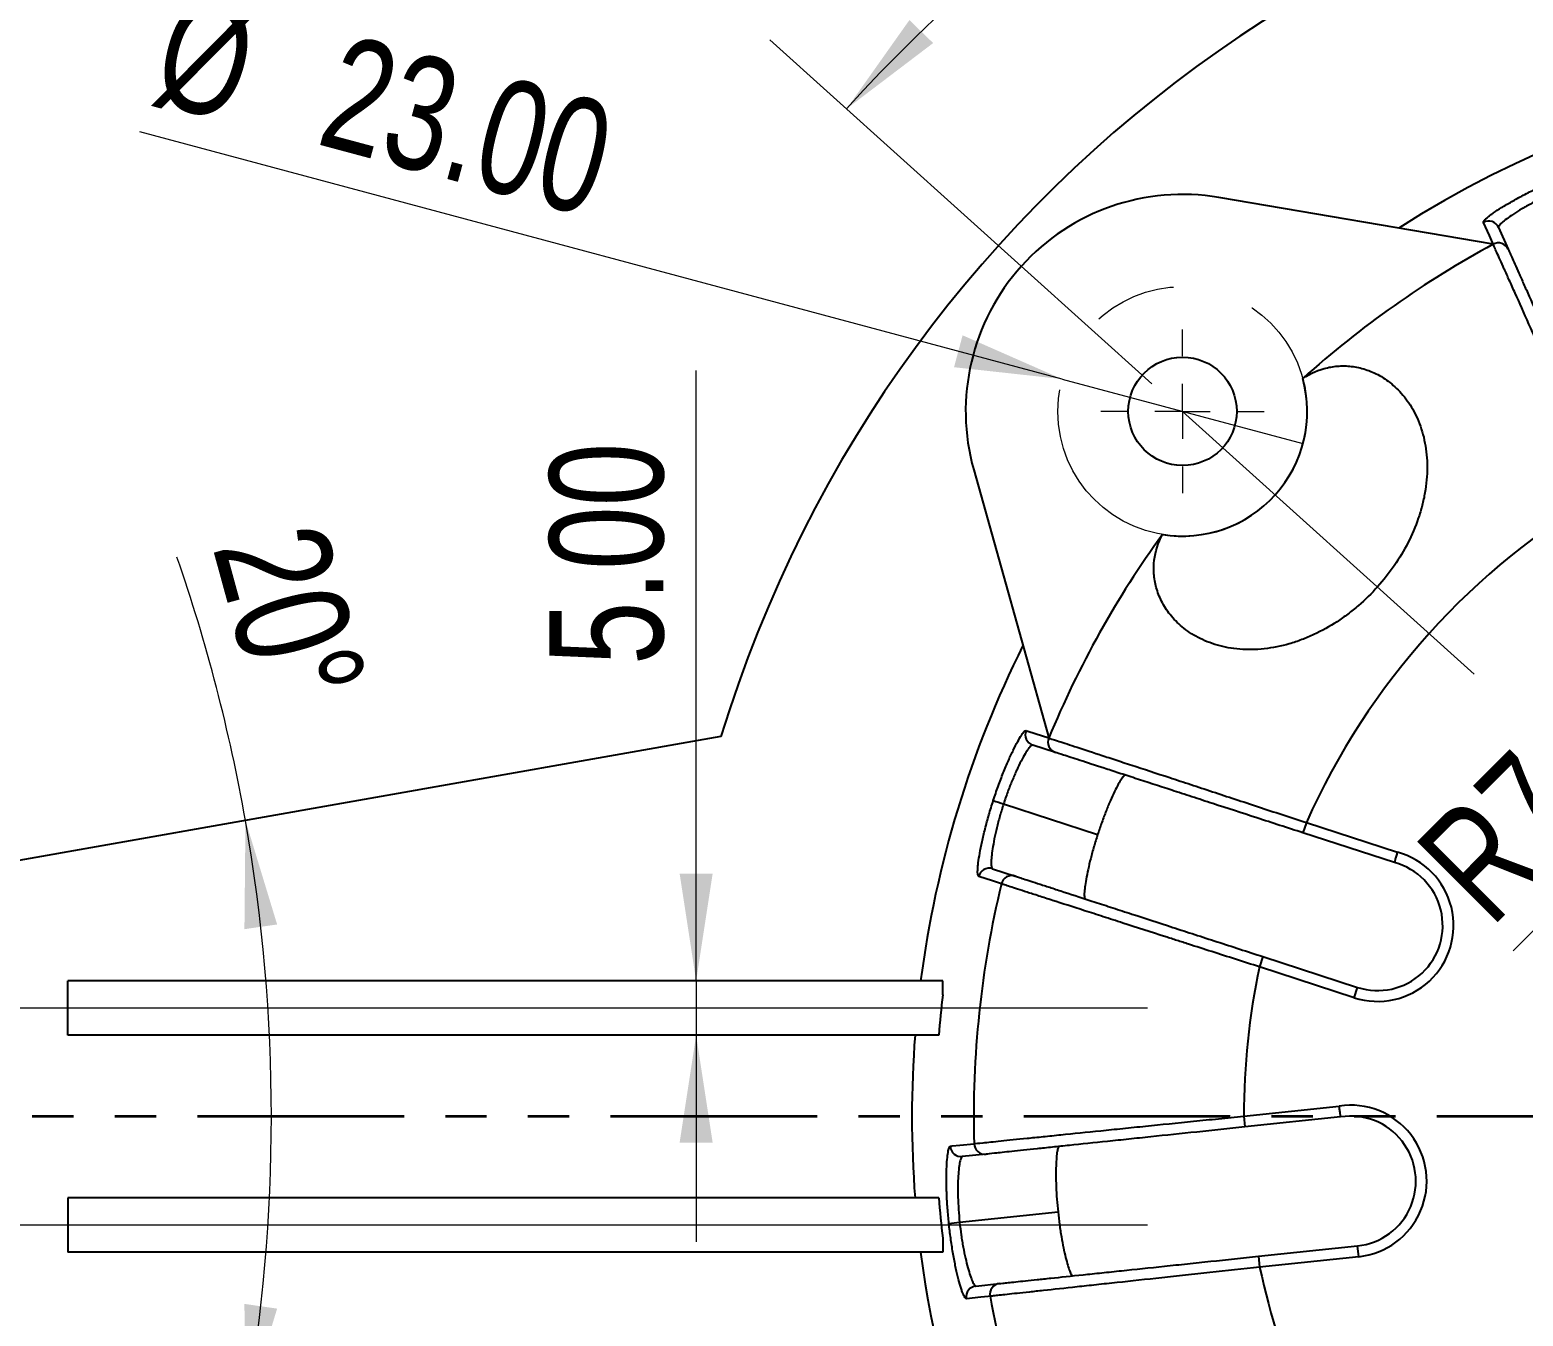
# Model space of a CAD drawing. Header units: millimetres. Extents: x 2 to 418, y 2 to 295.
# Drawn here: x 72.16 to 118.06, y 206.62 to 246.15 of the extents above; entities that cross this region are included whole.
import ezdxf

# ---------------------------------------------------------------- set-up
doc = ezdxf.new("R2010")
doc.units = ezdxf.units.MM
doc.linetypes.add('CENTERX2', pattern=[20.32, 12.7, -2.54, 2.54, -2.54])
doc.linetypes.add('PHANTOM', pattern=[12.7, 6.35, -1.27, 1.27, -1.27, 1.27, -1.27])
doc.styles.add('SLDTEXTSTYLE0', font='TXT', dxfattribs={"width": 0.75})
doc.dimstyles.new('SLDDIMSTYLE0', dxfattribs={"dimtxt": 3.5, "dimasz": 3.302, "dimexe": 0, "dimexo": 0.0625, "dimgap": 0.875, "dimtad": 1, "dimdec": 4, "dimlfac": 3, "dimzin": 12, "dimdsep": 46, "dimtxsty": 'SLDTEXTSTYLE0', "dimsah": 1, "dimcen": 0.09, "dimazin": 3, "dimtfac": 1, "dimtofl": 0, "dimtmove": 0, "dimatfit": 3, "dimfxl": 0, "dimfrac": 2, "dimtolj": 1, "dimtzin": 12, "dimarcsym": 0})
doc.dimstyles.new('SLDDIMSTYLE1', dxfattribs={"dimtxt": 3.5, "dimasz": 3.302, "dimexe": 0, "dimexo": 0.0625, "dimgap": 0.875, "dimtad": 1, "dimlfac": 3, "dimrnd": 1e-09, "dimzin": 4, "dimdsep": 46, "dimtxsty": 'SLDTEXTSTYLE0', "dimblk1": 'NONE', "dimsah": 1, "dimcen": 0, "dimadec": 0, "dimazin": 1, "dimtfac": 1, "dimtmove": 0, "dimatfit": 3, "dimldrblk": 'NONE', "dimfxl": 0, "dimfrac": 2, "dimtolj": 1, "dimtzin": 12, "dimarcsym": 0})
doc.dimstyles.new('SLDDIMSTYLE2', dxfattribs={"dimtxt": 3.5, "dimasz": 3.302, "dimexe": 0, "dimexo": 0.0625, "dimgap": 0.875, "dimtad": 1, "dimlfac": 3, "dimrnd": 1e-09, "dimzin": 4, "dimdsep": 46, "dimtxsty": 'SLDTEXTSTYLE0', "dimsah": 1, "dimcen": 0.09, "dimadec": 0, "dimazin": 1, "dimtfac": 1, "dimtofl": 0, "dimtmove": 0, "dimatfit": 3, "dimfxl": 0, "dimfrac": 2, "dimtolj": 1, "dimtzin": 12, "dimarcsym": 0})
doc.dimstyles.new('SLDDIMSTYLE4', dxfattribs={"dimtxt": 3.5, "dimasz": 3.302, "dimexe": 0, "dimexo": 0.0625, "dimgap": 0.875, "dimtad": 1, "dimlfac": 3, "dimrnd": 1e-09, "dimzin": 4, "dimdsep": 46, "dimtxsty": 'SLDTEXTSTYLE0', "dimsah": 1, "dimcen": 0, "dimadec": 0, "dimazin": 1, "dimtfac": 1, "dimtofl": 0, "dimtmove": 0, "dimatfit": 3, "dimfxl": 0, "dimfrac": 2, "dimtolj": 1, "dimtzin": 12, "dimarcsym": 0})
doc.dimstyles.new('SLDDIMSTYLE5', dxfattribs={"dimtxt": 3.5, "dimasz": 3.302, "dimexe": 0, "dimexo": 0.0625, "dimgap": 0.875, "dimtad": 1, "dimlfac": 3, "dimrnd": 1e-09, "dimzin": 4, "dimdsep": 46, "dimtxsty": 'SLDTEXTSTYLE0', "dimsah": 1, "dimcen": 0.09, "dimadec": 0, "dimazin": 1, "dimtfac": 1, "dimtmove": 0, "dimatfit": 0, "dimfxl": 0, "dimfrac": 2, "dimtolj": 1, "dimtzin": 12, "dimarcsym": 0})

# ---------------------------------------------------------------- blocks, each defined once
blk = doc.blocks.new('_D')
at = {"color": 7, "linetype": 'Continuous', "lineweight": 0}
for p, q in [((106.65, 235.276), (94.908, 245.848)), ((163.673, 223.155), (178.7, 228.038))]:
    blk.add_line(p, q, dxfattribs=at)
at = {"color": 7, "linetype": 'Continuous', "lineweight": 18}
blk.add_arc((131.662, 212.754), 46.283, 18, 138, dxfattribs=at)
for points in [[(97.267, 243.724), (99.928, 245.744), (99.198, 246.45)], [(175.68, 227.056), (175.026, 230.333), (174.072, 229.984)]]:
    blk.add_solid(points, dxfattribs=at)
at = {"color": 7, "linetype": 'Continuous', "lineweight": 18, "insert": (164.789, 251.56), "char_height": 3.5, "attachment_point": 1, "rotation": 314.1021, "style": 'SLDTEXTSTYLE0'}
blk.add_mtext('120°', dxfattribs=at)
blk = doc.blocks.new('_D_1')
at = {"color": 7, "linetype": 'Continuous', "lineweight": 0}
for p, q in [((131.662, 200.304), (131.662, 158.255)), ((124.665, 179.832), (120.331, 159.446))]:
    blk.add_line(p, q, dxfattribs=at)
at = {"color": 7, "linetype": 'Continuous', "lineweight": 18}
for start, end in [(250.9228, 258), (258, 270), (270, 277.0772)]:
    blk.add_arc((131.662, 212.754), 51.325, start, end, dxfattribs=at)
for points in [[(120.991, 162.551), (117.907, 163.834), (117.664, 162.848)], [(131.662, 161.43), (134.979, 161.028), (134.946, 162.043)]]:
    blk.add_solid(points, dxfattribs=at)
at = {"color": 7, "linetype": 'Continuous', "lineweight": 18, "insert": (123.616, 166.504), "char_height": 3.5, "attachment_point": 1, "rotation": 354.4299, "style": 'SLDTEXTSTYLE0'}
blk.add_mtext('12°', dxfattribs=at)
blk = doc.blocks.new('_D_3')
at = {"color": 7, "linetype": 'Continuous', "lineweight": 0}
for q in [(75.545, 243.013), (111.296, 233.434)]:
    blk.add_line((103.891, 235.418), q, dxfattribs=at)
at = {"color": 7, "linetype": 'Continuous', "lineweight": 18}
blk.add_solid([(103.891, 235.418), (100.833, 236.763), (100.57, 235.782)], dxfattribs=at)
at = {"color": 7, "linetype": 'Continuous', "lineweight": 18, "char_height": 3.5, "attachment_point": 1, "rotation": 345, "style": 'SLDTEXTSTYLE0'}
for s, insert in [('%%c', (76.708, 247.354)), ('23.00', (81.82, 246.04))]:
    blk.add_mtext(s, dxfattribs=dict(at, insert=insert))
blk = doc.blocks.new('_None')
blk = doc.blocks.new('_D_6')
at = {"color": 7, "linetype": 'Continuous', "lineweight": 0}
for q in [(131.662, 231.754), (117.754, 217.845)]:
    blk.add_line((130.013, 230.104), q, dxfattribs=at)
at = {"color": 7, "linetype": 'Continuous', "lineweight": 18}
blk.add_solid([(130.013, 230.104), (127.318, 228.129), (128.037, 227.41)], dxfattribs=at)
at = {"color": 7, "linetype": 'Continuous', "lineweight": 18, "insert": (114.601, 220.998), "char_height": 3.5, "attachment_point": 1, "rotation": 45, "style": 'SLDTEXTSTYLE0'}
blk.add_mtext('R7.00', dxfattribs=at)
blk = doc.blocks.new('_D_8')
at = {"color": 7, "linetype": 'Continuous', "lineweight": 18}
for start, end in [(10, 19.1575), (350, 10)]:
    blk.add_arc((27.187, 212.754), 52.396, start, end, dxfattribs=at)
for points in [[(78.788, 221.853), (78.756, 218.512), (79.761, 218.657)], [(78.788, 203.656), (79.761, 206.851), (78.756, 206.996)]]:
    blk.add_solid(points, dxfattribs=at)
at = {"color": 7, "linetype": 'Continuous', "lineweight": 18, "insert": (81.145, 231.179), "char_height": 3.5, "attachment_point": 1, "rotation": 285.3148, "style": 'SLDTEXTSTYLE0'}
blk.add_mtext('20°', dxfattribs=at)
blk = doc.blocks.new('_D_9')
at = {"color": 7, "linetype": 'Continuous', "lineweight": 0}
for q in [(131.662, 212.754), (76.062, 168.284)]:
    blk.add_line((100.425, 187.77), q, dxfattribs=at)
at = {"color": 7, "linetype": 'Continuous', "lineweight": 18}
blk.add_solid([(100.425, 187.77), (97.529, 186.104), (98.164, 185.311)], dxfattribs=at)
at = {"color": 7, "linetype": 'Continuous', "lineweight": 18, "insert": (73.246, 171.805), "char_height": 3.5, "attachment_point": 1, "rotation": 38.6535, "style": 'SLDTEXTSTYLE0'}
blk.add_mtext('R120.00', dxfattribs=at)
blk = doc.blocks.new('_D_10')
at = {"color": 7, "linetype": 'Continuous', "lineweight": 0}
for p, q in [((92.642, 216.921), (92.642, 235.679)), ((92.642, 216.921), (92.642, 215.254)), ((92.642, 215.254), (92.642, 208.904))]:
    blk.add_line(p, q, dxfattribs=at)
at = {"color": 7, "linetype": 'Continuous', "lineweight": 18}
for points in [[(92.642, 216.921), (93.15, 220.223), (92.134, 220.223)], [(92.642, 215.254), (92.134, 211.952), (93.15, 211.952)]]:
    blk.add_solid(points, dxfattribs=at)
at = {"color": 7, "linetype": 'Continuous', "lineweight": 18, "insert": (88.13, 226.628), "char_height": 3.5, "attachment_point": 1, "rotation": 90, "style": 'SLDTEXTSTYLE0'}
blk.add_mtext('5.00', dxfattribs=at)
blk = doc.blocks.new('_D_11')
at = {"color": 7, "linetype": 'Continuous', "lineweight": 0}
for p, q in [((64.996, 207.304), (64.996, 151.174)), ((131.662, 200.304), (131.662, 151.174)), ((64.996, 154.349), (131.662, 154.349))]:
    blk.add_line(p, q, dxfattribs=at)
at = {"color": 7, "linetype": 'Continuous', "lineweight": 18}
for points in [[(64.996, 154.349), (68.298, 153.841), (68.298, 154.857)], [(131.662, 154.349), (128.36, 154.857), (128.36, 153.841)]]:
    blk.add_solid(points, dxfattribs=at)
at = {"color": 7, "linetype": 'Continuous', "lineweight": 18, "insert": (80.815, 158.861), "char_height": 3.5, "attachment_point": 1, "style": 'SLDTEXTSTYLE0'}
blk.add_mtext('200.00', dxfattribs=at)
blk = doc.blocks.new('SW_CENTERMARKSYMBOL_1')
at = {"color": 0, "linetype": 'Continuous', "lineweight": 18}
for p, q in [((0, 1.693), (0, 2.513)), ((0, 0), (0, 0.847)), ((-1.693, 0), (-2.513, 0)), ((0, 0), (-0.847, 0)), ((0, 0), (0, -0.847)), ((0, 0), (0.847, 0)), ((1.693, 0), (2.513, 0)), ((0, -1.693), (0, -2.513))]:
    blk.add_line(p, q, dxfattribs=at)

msp = doc.modelspace()

# ---------------------------------------------------------------- linework, layer by layer
at = {"color": 7, "linetype": 'Continuous', "lineweight": 25}
for p, q in [((117.14436, 239.562409), (108.712528, 240.997935)), ((117.308504, 240.076439), (117.607006, 239.405992)), ((101.174127, 232.627358), (103.482464, 224.387963)), ((93.404438, 224.430069), (64.995761, 219.420853)), ((103.686395, 223.944229), (102.988424, 224.171014)), ((102.09333, 222.361768), (104.985134, 221.422164)), ((111.399866, 221.788458), (111.29686, 221.471439)), ((111.399866, 221.788458), (114.205708, 220.876784)), ((114.110633, 220.557189), (111.29686, 221.471439)), ((101.753387, 220.369298), (102.451363, 220.142512)), ((110.0619, 217.669698), (109.958895, 217.35268)), ((110.0619, 217.669698), (112.974319, 216.723396)), ((112.871314, 216.406377), (109.958895, 217.35268)), ((73.329094, 215.254186), (73.329094, 216.920853)), ((100.225059, 216.920853), (73.329094, 216.920853)), ((100.225059, 216.491172), (100.225059, 216.920853)), ((112.871314, 216.406377), (112.974319, 216.723396)), ((100.099169, 215.254186), (73.329094, 215.254186)), ((109.477087, 212.765878), (112.411163, 213.074262)), ((109.477087, 212.765878), (109.51193, 212.434371)), ((112.454299, 212.743626), (109.51193, 212.434371)), ((101.55365, 211.597922), (100.82378, 211.521209)), ((73.329094, 210.254186), (73.329094, 208.58752)), ((100.099169, 210.254186), (73.329094, 210.254186)), ((100.741957, 209.504314), (103.765923, 209.822145)), ((100.225059, 209.0172), (100.225059, 208.58752)), ((100.225059, 208.58752), (73.329094, 208.58752)), ((109.930045, 208.459004), (112.975568, 208.779102)), ((109.930045, 208.459004), (109.964888, 208.127497)), ((113.010411, 208.447594), (109.964888, 208.127497)), ((113.010411, 208.447594), (112.975568, 208.779102)), ((101.241814, 207.545834), (101.97169, 207.622547))]:
    msp.add_line(p, q, dxfattribs=at)
at = {"color": 7, "linetype": 'CENTERX2', "lineweight": 18}
msp.add_line((131.662427, 212.754186), (107.593623, 234.425835), dxfattribs=at)
at = {"color": 7, "linetype": 'CENTERX2', "lineweight": 18, "ltscale": 16.666667}
for p, q in [((106.512114, 216.08752), (66.979094, 216.08752)), ((106.512114, 209.420853), (66.979094, 209.420853))]:
    msp.add_line(p, q, dxfattribs=at)
at = {"color": 7, "linetype": 'PHANTOM', "lineweight": 35}
msp.add_line((185.262427, 212.759899), (44.729094, 212.759899), dxfattribs=at)
at = {"color": 7, "linetype": 'Continuous', "lineweight": 25, "flags": 128}
for points in [[(117.14436, 239.562409), (117.1207, 239.615671), (117.026062, 239.828713), (116.846395, 240.233146)], [(102.78426, 224.614184), (102.839695, 224.596222), (103.061442, 224.524372), (103.482464, 224.387963)], [(102.025552, 219.903362), (101.970139, 219.921419), (101.748493, 219.993642), (101.327719, 220.130742)], [(100.457013, 211.843025), (100.514962, 211.849163), (100.746762, 211.873718), (101.186867, 211.920347)], [(101.679963, 207.23088), (101.621996, 207.224837), (101.390137, 207.200665), (100.949977, 207.154768)]]:
    msp.add_lwpolyline(points, dxfattribs=at)
at = {"color": 7, "linetype": 'CENTERX2', "lineweight": 18}
msp.add_circle((107.593623, 234.425835), 3.833333, dxfattribs=at)
at = {"color": 7, "linetype": 'Continuous', "lineweight": 25}
msp.add_circle((107.593623, 234.425835), 1.666667, dxfattribs=at)
for centre, radius, start, end in [((131.662427, 212.754186), 40, 295.1983552, 163.0284348), ((131.662427, 212.754186), 32.387771, 33.4604216, 122.5425016), ((107.593623, 234.425835), 6.666667, 80.3379921, 195.6506691), ((117.004757, 239.940432), 0.332807, 24.1211747, 118.4138849), ((131.662427, 212.754186), 30.486966, 118.437883, 131.9273908), ((117.303257, 239.269982), 0.332809, 24.1214793, 118.5185502), ((107.593623, 234.425835), 3.833333, 260.7170022, 15.2829978), ((131.662427, 212.754186), 22.185343, 120.0372228, 155.9698053), ((131.662427, 212.754186), 30.486966, 144.0726092, 157.5672745), ((131.662427, 212.754186), 32.387771, 153.4604216, 172.6084478), ((103.091936, 224.487314), 0.332807, 157.5911173, 251.8788398), ((103.78991, 224.260531), 0.332809, 157.4865741, 251.8785356), ((124.960074, 293.275662), 74.509518, 251.87232541, 252.12767448), ((113.592353, 218.625509), 2.333333, 252, 74.7597894), ((101.651214, 220.052563), 0.332807, 72.1211747, 166.4138849), ((113.592353, 218.625509), 2, 252, 74.9809613), ((131.662427, 212.754186), 30.486966, 166.437883, 181.5672745), ((102.349191, 219.825774), 0.332809, 72.1214793, 166.5185502), ((131.662427, 212.754186), 22.185343, 168.0372228, 179.9698053), ((131.662427, 212.754186), 32.387771, 175.5729564, 184.4270436), ((112.766511, 210.768145), 2.333333, 276, 98.7597894), ((112.766511, 210.768145), 2, 276, 98.9809613), ((100.789692, 211.852266), 0.332807, 181.5911173, 275.8788398), ((101.519564, 211.928981), 0.332809, 181.4865741, 275.8785356), ((92.788488, 283.588122), 74.509518, 275.87232541, 276.12767448), ((131.662427, 212.754186), 32.387771, 187.3915522, 242.5425016), ((131.662427, 212.754186), 22.185343, 192.0372228, 203.9698053), ((101.277302, 207.214925), 0.332807, 96.1211747, 190.4138849), ((102.00718, 207.291636), 0.332809, 96.1214793, 190.5185502), ((131.662427, 212.754186), 30.486966, 190.437883, 205.5672745)]:
    msp.add_arc(centre, radius, start, end, dxfattribs=at)
for start_param, end_param in [(3.020033047, 3.060381588), (3.222803719, 3.26315226)]:
    msp.add_ellipse((130.826737, 212.754186), major_axis=(30.829175, 0), ratio=0.999632534, start_param=start_param, end_param=end_param, dxfattribs=at)
for points, knots in [([(116.846395, 240.233146), (116.840878, 240.245565), (116.849045, 240.265186), (116.88157, 240.305166), (116.895852, 240.320277), (116.930654, 240.353404), (116.971778, 240.389558), (117.025363, 240.431555), (117.085273, 240.476448), (117.118582, 240.500474), (117.226976, 240.575962), (117.30978, 240.630375), (117.496131, 240.746567), (117.600964, 240.809056), (117.824584, 240.936468), (117.94361, 241.001607), (118.133234, 241.101123), (118.198658, 241.134774), (118.330863, 241.20139), (118.397781, 241.234433), (118.600949, 241.332734), (118.739594, 241.397166), (118.881601, 241.460391)], [0, 0, 0, 0, 0.125, 0.125, 0.1875, 0.1875, 0.25, 0.3125, 0.3125, 0.375, 0.375, 0.5, 0.5, 0.625, 0.625, 0.75, 0.75, 0.8125, 0.8125, 0.875, 0.875, 1, 1, 1, 1]), ([(119.016664, 241.157035), (118.895406, 241.103047), (118.777249, 241.047714), (118.604426, 240.962867), (118.547557, 240.934276), (118.435317, 240.8765), (118.379857, 240.847258), (118.219389, 240.760656), (118.11897, 240.703763), (117.930843, 240.592114), (117.843017, 240.53721), (117.687437, 240.434807), (117.618578, 240.386674), (117.498872, 240.297267), (117.449342, 240.256944), (117.371813, 240.186706), (117.343351, 240.15636), (117.308932, 240.107297), (117.303008, 240.088784), (117.308504, 240.076439)], [0, 0, 0, 0, 0.125, 0.125, 0.1875, 0.1875, 0.25, 0.25, 0.375, 0.375, 0.5, 0.5, 0.625, 0.625, 0.75, 0.75, 0.875, 0.875, 1, 1, 1, 1]), ([(120.557276, 231.960047), (120.343492, 232.434854), (120.133184, 232.902296), (119.822686, 233.592829), (119.720019, 233.821224), (119.567286, 234.161088), (119.516586, 234.273921), (119.415617, 234.498659), (119.36536, 234.610536), (119.117784, 235.161729), (118.929359, 235.581442), (118.660804, 236.179853), (118.573647, 236.374097), (118.446548, 236.657408), (118.404681, 236.750739), (118.322867, 236.933136), (118.2829, 237.022246), (118.08768, 237.457534), (117.946158, 237.77319), (117.755693, 238.198087), (117.695816, 238.331679), (117.58384, 238.581528), (117.532531, 238.696023), (117.392181, 239.009234), (117.316601, 239.177929), (117.230515, 239.370085), (117.206348, 239.424032), (117.167953, 239.509741), (117.153664, 239.541639), (117.14436, 239.562409)], [0, 0, 0, 0, 0.125, 0.125, 0.1875, 0.1875, 0.21875, 0.21875, 0.25, 0.25, 0.375, 0.375, 0.4375, 0.4375, 0.46875, 0.46875, 0.5, 0.5, 0.625, 0.625, 0.6875, 0.6875, 0.75, 0.75, 0.875, 0.875, 0.9375, 0.9375, 1, 1, 1, 1]), ([(117.607006, 239.405992), (117.615896, 239.386024), (117.629512, 239.355442), (117.666145, 239.273164), (117.689232, 239.221309), (117.771458, 239.036628), (117.843654, 238.874473), (117.977709, 238.573379), (118.026715, 238.46331), (118.133659, 238.22311), (118.190843, 238.094673), (118.372723, 237.686163), (118.507847, 237.38267), (118.694192, 236.964134), (118.732339, 236.878452), (118.810424, 236.703071), (118.85038, 236.613329), (118.971668, 236.340912), (119.054827, 236.154132), (119.311025, 235.578704), (119.490724, 235.175092), (119.773934, 234.538993), (119.870669, 234.321721), (120.06471, 233.885898), (120.162513, 233.666229), (120.458226, 233.002048), (120.65842, 232.552404), (120.861791, 232.095626)], [0, 0, 0, 0, 0.0625, 0.0625, 0.125, 0.125, 0.25, 0.25, 0.3125, 0.3125, 0.375, 0.375, 0.5, 0.5, 0.53125, 0.53125, 0.5625, 0.5625, 0.625, 0.625, 0.75, 0.75, 0.8125, 0.8125, 0.875, 0.875, 1, 1, 1, 1]), ([(111.291393, 235.436251), (111.530616, 235.595546), (111.782137, 235.706143), (112.182887, 235.798679), (112.320266, 235.81711), (112.531993, 235.824272), (112.603472, 235.823206), (112.746708, 235.81393), (112.818647, 235.805731), (113.035168, 235.770055), (113.180474, 235.731569), (113.398504, 235.649068), (113.471188, 235.617422), (113.616266, 235.545135), (113.688925, 235.504319), (113.90371, 235.368406), (114.042371, 235.260302), (114.24036, 235.068762), (114.304677, 234.999998), (114.429217, 234.851801), (114.48972, 234.771942), (114.661471, 234.518052), (114.762563, 234.330881), (114.889358, 234.021652), (114.927464, 233.913814), (114.99426, 233.688124), (115.022444, 233.571864), (115.090381, 233.215736), (115.113893, 232.967537), (115.114198, 232.580597), (115.108358, 232.44887), (115.085179, 232.186691), (115.067874, 232.055525), (115.022211, 231.793269), (114.993853, 231.66218), (114.926278, 231.400285), (114.886858, 231.268968), (114.754631, 230.881936), (114.647772, 230.631649), (114.400094, 230.145657), (114.259007, 229.909592), (113.9443, 229.453724), (113.773597, 229.238019), (113.406759, 228.829905), (113.210621, 228.637497), (112.896547, 228.367086), (112.788461, 228.28001), (112.568932, 228.114828), (112.457082, 228.036357), (112.115319, 227.813399), (111.879229, 227.681275), (111.512251, 227.509846), (111.387775, 227.457184), (111.134326, 227.361472), (111.005184, 227.318451), (110.619682, 227.207341), (110.362452, 227.155971), (109.977932, 227.114074), (109.849187, 227.105997), (109.59699, 227.102049), (109.473667, 227.106083), (109.11223, 227.135132), (108.882611, 227.177022), (108.447861, 227.302031), (108.249674, 227.383122), (107.979658, 227.525929), (107.894138, 227.577116), (107.731798, 227.685914), (107.655432, 227.743264), (107.442303, 227.920756), (107.320179, 228.047081), (107.162934, 228.244788), (107.114869, 228.312078), (107.027034, 228.44898), (106.987157, 228.51883), (106.880692, 228.728902), (106.826859, 228.869889), (106.74893, 229.151642), (106.724864, 229.292419), (106.704146, 229.572442), (106.707571, 229.712152), (106.757326, 230.124614), (106.841649, 230.387762), (106.975264, 230.642704)], [0, 0, 0, 0, 0.0625, 0.0625, 0.09375, 0.09375, 0.109375, 0.109375, 0.125, 0.125, 0.15625, 0.15625, 0.171875, 0.171875, 0.1875, 0.1875, 0.21875, 0.21875, 0.234375, 0.234375, 0.25, 0.25, 0.28125, 0.28125, 0.296875, 0.296875, 0.3125, 0.3125, 0.34375, 0.34375, 0.359375, 0.359375, 0.375, 0.375, 0.390625, 0.390625, 0.40625, 0.40625, 0.4375, 0.4375, 0.46875, 0.46875, 0.5, 0.5, 0.53125, 0.53125, 0.546875, 0.546875, 0.5625, 0.5625, 0.59375, 0.59375, 0.609375, 0.609375, 0.625, 0.625, 0.65625, 0.65625, 0.671875, 0.671875, 0.6875, 0.6875, 0.71875, 0.71875, 0.75, 0.75, 0.765625, 0.765625, 0.78125, 0.78125, 0.8125, 0.8125, 0.828125, 0.828125, 0.84375, 0.84375, 0.875, 0.875, 0.90625, 0.90625, 0.9375, 0.9375, 1, 1, 1, 1]), ([(101.777518, 222.464382), (101.825539, 222.612127), (101.875396, 222.757535), (101.978638, 223.043745), (102.031067, 223.181845), (102.109652, 223.379294), (102.135889, 223.44363), (102.188391, 223.569312), (102.2148, 223.63098), (102.292566, 223.808188), (102.342607, 223.916384), (102.438563, 224.113516), (102.48487, 224.203083), (102.569025, 224.355621), (102.607251, 224.419465), (102.658334, 224.496463), (102.67438, 224.519052), (102.703644, 224.556931), (102.71693, 224.572338), (102.752769, 224.608189), (102.77134, 224.61837), (102.78426, 224.614184)], [0, 0, 0, 0, 0.125, 0.125, 0.25, 0.25, 0.3125, 0.3125, 0.375, 0.375, 0.5, 0.5, 0.625, 0.625, 0.75, 0.75, 0.8125, 0.8125, 0.875, 0.875, 1, 1, 1, 1]), ([(102.988424, 224.171014), (102.975582, 224.175186), (102.957877, 224.167352), (102.924455, 224.138381), (102.912163, 224.125832), (102.885267, 224.09482), (102.870599, 224.076256), (102.824093, 224.012749), (102.789545, 223.959855), (102.713938, 223.832989), (102.672523, 223.758245), (102.587038, 223.593098), (102.542636, 223.502213), (102.473921, 223.352915), (102.450613, 223.300843), (102.404382, 223.194581), (102.381332, 223.140125), (102.312469, 222.972808), (102.266765, 222.855562), (102.177254, 222.611875), (102.134336, 222.487904), (102.09333, 222.361768)], [0, 0, 0, 0, 0.125, 0.125, 0.1875, 0.1875, 0.25, 0.25, 0.375, 0.375, 0.5, 0.5, 0.625, 0.625, 0.6875, 0.6875, 0.75, 0.75, 0.875, 0.875, 1, 1, 1, 1]), ([(103.482464, 224.387963), (103.525715, 224.373802), (103.614203, 224.344828), (103.811938, 224.280075), (103.888756, 224.254918), (104.064589, 224.19733), (104.164225, 224.164696), (104.49196, 224.057341), (104.748557, 223.973276), (105.189247, 223.828857), (105.345502, 223.777644), (105.594301, 223.696086), (105.679826, 223.668048), (105.854039, 223.61093), (105.942881, 223.581801), (106.395611, 223.433343), (106.784854, 223.305661), (107.409071, 223.1008), (107.624588, 223.030053), (108.066654, 222.884899), (108.291165, 222.811159), (108.974801, 222.586556), (109.443944, 222.432332), (110.16798, 222.194133), (110.413406, 222.11336), (110.905429, 221.95136), (111.152617, 221.869938), (111.399866, 221.788458)], [0, 0, 0, 0, 0.125, 0.125, 0.1875, 0.1875, 0.25, 0.25, 0.375, 0.375, 0.4375, 0.4375, 0.46875, 0.46875, 0.5, 0.5, 0.625, 0.625, 0.6875, 0.6875, 0.75, 0.75, 0.875, 0.875, 0.9375, 0.9375, 1, 1, 1, 1]), ([(111.29686, 221.471439), (111.059116, 221.548687), (110.822125, 221.62569), (110.349643, 221.779209), (110.113585, 221.855908), (109.417447, 222.082097), (108.966406, 222.22865), (108.309175, 222.442197), (108.09334, 222.512326), (107.668365, 222.650408), (107.461163, 222.717733), (106.86106, 222.912718), (106.486866, 223.034301), (106.051645, 223.175713), (105.96624, 223.203463), (105.798766, 223.257878), (105.716547, 223.284593), (105.477362, 223.362309), (105.327146, 223.411117), (104.903495, 223.548769), (104.656824, 223.628918), (104.341767, 223.731286), (104.245984, 223.762408), (104.076952, 223.817329), (104.003106, 223.841323), (103.813025, 223.903085), (103.727965, 223.930722), (103.686395, 223.944229)], [0, 0, 0, 0, 0.0625, 0.0625, 0.125, 0.125, 0.25, 0.25, 0.3125, 0.3125, 0.375, 0.375, 0.5, 0.5, 0.53125, 0.53125, 0.5625, 0.5625, 0.625, 0.625, 0.75, 0.75, 0.8125, 0.8125, 0.875, 0.875, 1, 1, 1, 1]), ([(105.836884, 223.245493), (105.82588, 223.249068), (105.810183, 223.240582), (105.779987, 223.210537), (105.768806, 223.197614), (105.744197, 223.16582), (105.730709, 223.146846), (105.687758, 223.082093), (105.655618, 223.028334), (105.584813, 222.899709), (105.545808, 222.824065), (105.464846, 222.657259), (105.422577, 222.5656), (105.35679, 222.415282), (105.334417, 222.362901), (105.28991, 222.256093), (105.267656, 222.201396), (105.200959, 222.033459), (105.156413, 221.915929), (105.068542, 221.672046), (105.026074, 221.548115), (104.985134, 221.422164)], [0, 0, 0, 0, 0.125, 0.125, 0.1875, 0.1875, 0.25, 0.25, 0.375, 0.375, 0.5, 0.5, 0.625, 0.625, 0.6875, 0.6875, 0.75, 0.75, 0.875, 0.875, 1, 1, 1, 1]), ([(101.327719, 220.130742), (101.314799, 220.134951), (101.305683, 220.15415), (101.297735, 220.205072), (101.296062, 220.225798), (101.29473, 220.273827), (101.295381, 220.328579), (101.300026, 220.396502), (101.306752, 220.471063), (101.311185, 220.511893), (101.327616, 220.642957), (101.342586, 220.740902), (101.380931, 220.957135), (101.404641, 221.076854), (101.459586, 221.328292), (101.490822, 221.460333), (101.543751, 221.667839), (101.56252, 221.738976), (101.601478, 221.881798), (101.621699, 221.953638), (101.684593, 222.170397), (101.729482, 222.316544), (101.777518, 222.464382)], [0, 0, 0, 0, 0.125, 0.125, 0.1875, 0.1875, 0.25, 0.3125, 0.3125, 0.375, 0.375, 0.5, 0.5, 0.625, 0.625, 0.75, 0.75, 0.8125, 0.8125, 0.875, 0.875, 1, 1, 1, 1]), ([(102.09333, 222.361768), (102.052313, 222.235531), (102.014372, 222.110698), (101.961783, 221.925492), (101.944978, 221.864099), (101.912811, 221.742028), (101.897432, 221.681247), (101.854416, 221.504047), (101.829502, 221.391354), (101.786591, 221.17684), (101.768627, 221.074835), (101.740624, 220.890695), (101.730318, 220.807315), (101.716661, 220.658531), (101.713485, 220.594742), (101.713805, 220.490129), (101.717312, 220.448672), (101.730742, 220.390265), (101.740536, 220.373474), (101.753387, 220.369298)], [0, 0, 0, 0, 0.125, 0.125, 0.1875, 0.1875, 0.25, 0.25, 0.375, 0.375, 0.5, 0.5, 0.625, 0.625, 0.75, 0.75, 0.875, 0.875, 1, 1, 1, 1]), ([(104.985134, 221.422164), (104.944178, 221.296115), (104.905897, 221.171569), (104.852246, 220.986933), (104.834994, 220.925754), (104.801751, 220.804156), (104.785738, 220.743627), (104.740598, 220.567202), (104.713965, 220.455071), (104.667127, 220.241775), (104.646935, 220.140403), (104.614298, 219.957573), (104.601565, 219.874878), (104.582948, 219.727514), (104.577287, 219.664431), (104.572822, 219.561252), (104.573995, 219.520518), (104.58305, 219.463493), (104.590826, 219.447358), (104.601838, 219.44378)], [0, 0, 0, 0, 0.125, 0.125, 0.1875, 0.1875, 0.25, 0.25, 0.375, 0.375, 0.5, 0.5, 0.625, 0.625, 0.75, 0.75, 0.875, 0.875, 1, 1, 1, 1]), ([(114.110633, 220.557189), (114.110633, 220.557189), (114.113096, 220.565499), (114.122606, 220.597567), (114.129647, 220.621297), (114.147154, 220.680232), (114.157747, 220.715858), (114.180626, 220.792701), (114.193294, 220.83519), (114.205708, 220.876784)], [0, 0, 0, 0, 0.25, 0.25, 0.5, 0.5, 0.75, 0.75, 1, 1, 1, 1]), ([(109.958895, 217.35268), (109.462995, 217.511515), (108.974894, 217.668006), (108.253964, 217.899317), (108.015537, 217.975847), (107.660769, 218.089758), (107.542993, 218.127581), (107.308419, 218.202925), (107.19165, 218.240437), (106.616373, 218.425272), (106.178384, 218.566088), (105.55398, 218.766928), (105.351309, 218.832133), (105.055722, 218.927251), (104.958349, 218.958589), (104.768057, 219.019836), (104.675093, 219.049761), (104.220983, 219.19595), (103.891708, 219.301993), (103.448503, 219.444762), (103.309159, 219.489655), (103.048558, 219.573622), (102.92914, 219.612104), (102.602466, 219.717383), (102.426528, 219.774095), (102.226126, 219.838698), (102.169864, 219.856836), (102.080479, 219.885653), (102.047212, 219.896378), (102.025552, 219.903362)], [0, 0, 0, 0, 0.125, 0.125, 0.1875, 0.1875, 0.21875, 0.21875, 0.25, 0.25, 0.375, 0.375, 0.4375, 0.4375, 0.46875, 0.46875, 0.5, 0.5, 0.625, 0.625, 0.6875, 0.6875, 0.75, 0.75, 0.875, 0.875, 0.9375, 0.9375, 1, 1, 1, 1]), ([(102.451363, 220.142512), (102.472151, 220.135758), (102.503988, 220.125413), (102.589646, 220.097581), (102.64363, 220.080041), (102.835894, 220.01757), (103.004706, 219.96272), (103.318164, 219.860871), (103.432753, 219.823639), (103.682816, 219.742389), (103.816527, 219.698943), (104.24181, 219.56076), (104.557765, 219.4581), (104.993487, 219.316526), (105.082686, 219.287543), (105.265269, 219.228218), (105.358695, 219.197862), (105.642299, 219.105714), (105.836747, 219.042534), (106.435803, 218.847889), (106.855988, 218.711362), (107.518206, 218.496195), (107.744399, 218.4227), (108.198118, 218.275278), (108.426806, 218.200973), (109.11826, 217.976306), (109.586366, 217.824209), (110.0619, 217.669698)], [0, 0, 0, 0, 0.0625, 0.0625, 0.125, 0.125, 0.25, 0.25, 0.3125, 0.3125, 0.375, 0.375, 0.5, 0.5, 0.53125, 0.53125, 0.5625, 0.5625, 0.625, 0.625, 0.75, 0.75, 0.8125, 0.8125, 0.875, 0.875, 1, 1, 1, 1]), ([(112.454299, 212.743626), (112.454299, 212.743626), (112.453168, 212.752219), (112.448813, 212.785383), (112.445593, 212.809925), (112.437616, 212.870886), (112.432802, 212.90774), (112.422449, 212.987246), (112.416739, 213.031214), (112.411163, 213.074262)], [0, 0, 0, 0, 0.25, 0.25, 0.5, 0.5, 0.75, 0.75, 1, 1, 1, 1]), ([(101.186867, 211.920347), (101.232138, 211.925001), (101.324761, 211.934524), (101.531738, 211.955795), (101.612147, 211.964058), (101.796201, 211.982966), (101.900497, 211.993679), (102.243563, 212.028907), (102.512169, 212.056477), (102.973499, 212.103789), (103.137075, 212.120558), (103.397537, 212.147247), (103.487073, 212.156419), (103.669456, 212.175099), (103.762465, 212.184622), (104.236438, 212.233141), (104.643962, 212.274817), (105.297537, 212.341559), (105.523197, 212.364588), (105.986084, 212.411787), (106.221177, 212.43574), (106.937064, 212.508614), (107.428376, 212.558541), (108.1867, 212.635427), (108.443762, 212.661462), (108.959138, 212.713591), (109.218073, 212.739749), (109.477087, 212.765878)], [0, 0, 0, 0, 0.125, 0.125, 0.1875, 0.1875, 0.25, 0.25, 0.375, 0.375, 0.4375, 0.4375, 0.46875, 0.46875, 0.5, 0.5, 0.625, 0.625, 0.6875, 0.6875, 0.75, 0.75, 0.875, 0.875, 0.9375, 0.9375, 1, 1, 1, 1]), ([(109.51193, 212.434371), (109.26332, 212.408241), (109.015499, 212.382194), (108.521423, 212.330264), (108.274577, 212.304319), (107.546623, 212.227808), (107.074969, 212.178236), (106.387701, 212.106001), (106.162002, 212.082279), (105.717605, 212.035571), (105.500932, 212.012798), (104.873404, 211.946842), (104.482108, 211.905715), (104.026997, 211.857881), (103.937688, 211.848494), (103.76256, 211.830087), (103.676584, 211.821051), (103.426467, 211.794763), (103.269387, 211.778253), (102.826374, 211.73169), (102.568429, 211.704579), (102.238974, 211.669952), (102.138813, 211.659425), (101.962056, 211.640847), (101.884835, 211.632731), (101.686066, 211.611839), (101.59712, 211.60249), (101.55365, 211.597922)], [0, 0, 0, 0, 0.0625, 0.0625, 0.125, 0.125, 0.25, 0.25, 0.3125, 0.3125, 0.375, 0.375, 0.5, 0.5, 0.53125, 0.53125, 0.5625, 0.5625, 0.625, 0.625, 0.75, 0.75, 0.8125, 0.8125, 0.875, 0.875, 1, 1, 1, 1]), ([(100.411711, 209.469604), (100.395488, 209.624108), (100.381892, 209.777223), (100.359796, 210.080681), (100.351522, 210.228166), (100.343003, 210.440508), (100.340804, 210.509954), (100.337647, 210.646124), (100.33669, 210.713202), (100.335657, 210.90672), (100.337364, 211.025916), (100.344843, 211.245034), (100.350717, 211.345693), (100.365553, 211.519271), (100.374506, 211.593144), (100.389856, 211.684262), (100.395326, 211.711425), (100.406654, 211.757932), (100.412524, 211.777411), (100.430683, 211.824739), (100.443508, 211.841594), (100.457013, 211.843025)], [0, 0, 0, 0, 0.125, 0.125, 0.25, 0.25, 0.3125, 0.3125, 0.375, 0.375, 0.5, 0.5, 0.625, 0.625, 0.75, 0.75, 0.8125, 0.8125, 0.875, 0.875, 1, 1, 1, 1]), ([(103.802421, 211.834277), (103.790914, 211.833068), (103.780026, 211.81893), (103.76466, 211.779201), (103.759702, 211.762848), (103.750153, 211.723793), (103.745549, 211.700974), (103.732648, 211.624349), (103.725152, 211.562165), (103.712785, 211.415861), (103.70792, 211.330892), (103.701803, 211.145577), (103.700469, 211.04465), (103.70151, 210.88057), (103.702377, 210.823618), (103.705161, 210.707941), (103.707077, 210.648921), (103.714453, 210.468374), (103.721562, 210.342888), (103.740484, 210.084349), (103.752095, 209.953859), (103.765923, 209.822145)], [0, 0, 0, 0, 0.125, 0.125, 0.1875, 0.1875, 0.25, 0.25, 0.375, 0.375, 0.5, 0.5, 0.625, 0.625, 0.6875, 0.6875, 0.75, 0.75, 0.875, 0.875, 1, 1, 1, 1]), ([(100.82378, 211.521209), (100.81035, 211.519798), (100.797363, 211.505439), (100.778614, 211.465379), (100.772489, 211.448915), (100.760532, 211.409645), (100.754683, 211.38672), (100.738027, 211.309788), (100.727981, 211.247415), (100.710512, 211.100765), (100.703078, 211.015638), (100.692155, 210.829998), (100.688558, 210.728911), (100.686508, 210.564572), (100.686395, 210.507521), (100.687381, 210.391642), (100.688474, 210.332519), (100.693618, 210.151659), (100.699554, 210.025959), (100.716898, 209.766933), (100.728114, 209.636223), (100.741957, 209.504314)], [0, 0, 0, 0, 0.125, 0.125, 0.1875, 0.1875, 0.25, 0.25, 0.375, 0.375, 0.5, 0.5, 0.625, 0.625, 0.6875, 0.6875, 0.75, 0.75, 0.875, 0.875, 1, 1, 1, 1]), ([(103.765923, 209.822145), (103.779777, 209.690335), (103.795463, 209.560987), (103.821548, 209.370491), (103.830671, 209.307585), (103.84976, 209.182978), (103.859751, 209.121169), (103.890272, 208.941637), (103.91155, 208.828367), (103.955516, 208.614461), (103.978302, 208.513641), (104.02285, 208.333342), (104.044853, 208.252617), (104.087783, 208.110422), (104.108271, 208.05049), (104.146158, 207.954415), (104.163798, 207.91768), (104.195264, 207.869268), (104.208931, 207.857691), (104.220446, 207.858901)], [0, 0, 0, 0, 0.125, 0.125, 0.1875, 0.1875, 0.25, 0.25, 0.375, 0.375, 0.5, 0.5, 0.625, 0.625, 0.75, 0.75, 0.875, 0.875, 1, 1, 1, 1]), ([(100.949977, 207.154768), (100.936462, 207.153358), (100.920325, 207.167189), (100.892352, 207.210476), (100.882395, 207.22873), (100.861643, 207.272065), (100.839967, 207.322348), (100.816583, 207.386288), (100.792401, 207.457139), (100.779844, 207.496242), (100.741546, 207.622658), (100.715384, 207.718224), (100.662464, 207.931359), (100.63543, 208.050371), (100.583356, 208.302419), (100.558186, 208.435749), (100.522138, 208.646844), (100.51035, 208.719465), (100.487849, 208.865785), (100.477102, 208.939638), (100.446395, 209.163239), (100.42796, 209.315009), (100.411711, 209.469604)], [0, 0, 0, 0, 0.125, 0.125, 0.1875, 0.1875, 0.25, 0.3125, 0.3125, 0.375, 0.375, 0.5, 0.5, 0.625, 0.625, 0.75, 0.75, 0.8125, 0.8125, 0.875, 0.875, 1, 1, 1, 1]), ([(100.741957, 209.504314), (100.755832, 209.372307), (100.771945, 209.242835), (100.799233, 209.05225), (100.808851, 208.989331), (100.829116, 208.864729), (100.839788, 208.802948), (100.872565, 208.623572), (100.895642, 208.510488), (100.943691, 208.297066), (100.968769, 208.196573), (101.018083, 208.016963), (101.042582, 207.9366), (101.090622, 207.795124), (101.113666, 207.735559), (101.156508, 207.64012), (101.176574, 207.603673), (101.212599, 207.555778), (101.228376, 207.544422), (101.241814, 207.545834)], [0, 0, 0, 0, 0.125, 0.125, 0.1875, 0.1875, 0.25, 0.25, 0.375, 0.375, 0.5, 0.5, 0.625, 0.625, 0.75, 0.75, 0.875, 0.875, 1, 1, 1, 1]), ([(101.97169, 207.622547), (101.993427, 207.624832), (102.02672, 207.628331), (102.116292, 207.637746), (102.172743, 207.643679), (102.373794, 207.66481), (102.550322, 207.683364), (102.878105, 207.717816), (102.997931, 207.73041), (103.259422, 207.757894), (103.399244, 207.772589), (103.843964, 207.819331), (104.174359, 207.854057), (104.629994, 207.901946), (104.72327, 207.91175), (104.914197, 207.931817), (105.011893, 207.942086), (105.308458, 207.973256), (105.511793, 207.994627), (106.138228, 208.060468), (106.577616, 208.10665), (107.270099, 208.179433), (107.506629, 208.204293), (107.981084, 208.25416), (108.220223, 208.279295), (108.943278, 208.355291), (109.432778, 208.406739), (109.930045, 208.459004)], [0, 0, 0, 0, 0.0625, 0.0625, 0.125, 0.125, 0.25, 0.25, 0.3125, 0.3125, 0.375, 0.375, 0.5, 0.5, 0.53125, 0.53125, 0.5625, 0.5625, 0.625, 0.625, 0.75, 0.75, 0.8125, 0.8125, 0.875, 0.875, 1, 1, 1, 1]), ([(109.964888, 208.127497), (109.447257, 208.0709), (108.937704, 208.015333), (108.185019, 207.933418), (107.936077, 207.906354), (107.565649, 207.86612), (107.442672, 207.852769), (107.197732, 207.826189), (107.075801, 207.812964), (106.475079, 207.747833), (106.017682, 207.698329), (105.365571, 207.627837), (105.153901, 207.604971), (104.845181, 207.57164), (104.74348, 207.560663), (104.544728, 207.539217), (104.447629, 207.528742), (103.97332, 207.477589), (103.62938, 207.440537), (103.166422, 207.390694), (103.020866, 207.37503), (102.748643, 207.345742), (102.623896, 207.332325), (102.282645, 207.295631), (102.098851, 207.27588), (101.889497, 207.253387), (101.830722, 207.247073), (101.737344, 207.237043), (101.702591, 207.23331), (101.679963, 207.23088)], [0, 0, 0, 0, 0.125, 0.125, 0.1875, 0.1875, 0.21875, 0.21875, 0.25, 0.25, 0.375, 0.375, 0.4375, 0.4375, 0.46875, 0.46875, 0.5, 0.5, 0.625, 0.625, 0.6875, 0.6875, 0.75, 0.75, 0.875, 0.875, 0.9375, 0.9375, 1, 1, 1, 1])]:
    msp.add_open_spline(points, degree=3, knots=knots, dxfattribs=at)

# ---------------------------------------------------------------- block references
at = {"color": 7, "linetype": 'Continuous', "lineweight": 0}
msp.add_blockref('SW_CENTERMARKSYMBOL_1', (107.593623, 234.425835), dxfattribs=at)

# ---------------------------------------------------------------- dimensions: what is measured, and where the dimension line sits
at = {"color": 7, "linetype": 'Continuous', "lineweight": 18}
for base, line1, line2, picture, middle in [((141.285249, 258.026002), ((162.465027, 222.762558), (131.662427, 212.754186)), ((107.593623, 234.425835), (131.662427, 212.754186)), '_D', (164.898416, 244.964511)), ((79.583606, 212.754186), ((93.404438, 201.078303), (64.995761, 206.08752)), ((64.995761, 219.420853), (93.404438, 224.430069)), '_D_8', (77.72298, 226.593197)), ((126.297548, 161.710772), ((124.928631, 181.074166), (131.662427, 212.754186)), ((131.662427, 201.574186), (131.662427, 223.934186)), '_D_1', (126.680715, 161.671952))]:
    dim = msp.add_angular_dim_2l(base=base, line1=line1, line2=line2, dimstyle='SLDDIMSTYLE0', dxfattribs=at)
    dim.commit()
    dim.dimension.update_dxf_attribs({"geometry": picture, "text_midpoint": middle, "dimtype": 162})
dim = msp.add_diameter_dim_2p(p1=(111.296339, 233.433695), p2=(103.890907, 235.417974), dimstyle='SLDDIMSTYLE1', dxfattribs=at)
dim.commit()
dim.dimension.update_dxf_attribs({"geometry": '_D_3', "text_midpoint": (83.563172, 240.864787), "dimtype": 163})
dim = msp.add_linear_dim(base=(92.641792, 215.254186), p1=(100.225059, 216.920853), p2=(100.099169, 215.254186), angle=90, dimstyle='SLDDIMSTYLE5', dxfattribs=at)
dim.commit()
dim.dimension.update_dxf_attribs({"geometry": '_D_10', "text_midpoint": (92.641792, 231.15361), "dimtype": 160})
for center, mpoint, picture, middle in [((131.662427, 231.754186), (130.012511, 230.10427), '_D_6', (121.766405, 221.858164)), ((131.662427, 212.754186), (100.424903, 187.76985), '_D_9', (82.674665, 173.572891))]:
    dim = msp.add_radius_dim(center=center, mpoint=mpoint, dimstyle='SLDDIMSTYLE4', dxfattribs=at)
    dim.commit()
    dim.dimension.update_dxf_attribs({"geometry": picture, "text_midpoint": middle, "dimtype": 164})
dim = msp.add_linear_dim(base=(131.662427, 154.349175), p1=(64.995761, 208.574186), p2=(131.662427, 201.574186), dimstyle='SLDDIMSTYLE2', dxfattribs=at)
dim.commit()
dim.dimension.update_dxf_attribs({"geometry": '_D_11', "text_midpoint": (87.926463, 154.349175), "dimtype": 160})

doc.saveas('drawing.dxf')
